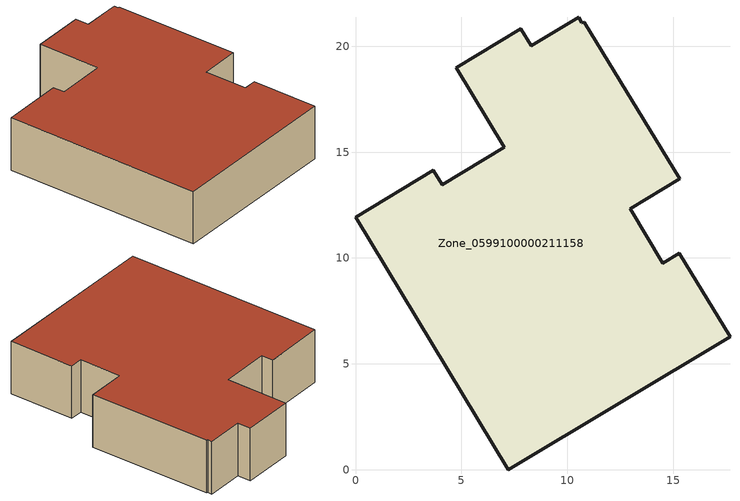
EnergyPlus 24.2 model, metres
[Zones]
Zone_0599100000211158
 floor ground (C_G): 10.79,21.14 15.31,13.74 12.97,12.32 14.52,9.76 15.29,10.23 17.69,6.27 7.21,0 0,11.92 3.67,14.14 4.09,13.46 7.02,15.24 4.75,18.99 7.81,20.84 8.31,20.02 10.54,21.37 10.7,21.1 z0
 wall outside (C_F): 7.21,0 17.69,6.27 15.29,10.23 14.52,9.76 12.97,12.32 15.31,13.74 10.79,21.14 10.7,21.1 10.54,21.37 8.31,20.02 7.81,20.84 4.75,18.99 7.02,15.24 4.09,13.46 3.67,14.14 0,11.92 7.21,0 z0:3.79
 roof outside (C_R): 15.31,13.74 10.79,21.14 10.7,21.1 10.54,21.37 8.31,20.02 7.81,20.84 4.75,18.99 7.02,15.24 4.09,13.46 3.67,14.14 0,11.92 7.21,0 17.69,6.27 15.29,10.23 14.52,9.76 12.97,12.32 z3.79
[BUILDING]
Pand.0599100000211158: North Axis=0; Terrain=City; Loads Convergence Tolerance Value=0.04; Temperature Convergence Tolerance Value=0.4; Solar Distribution=FullExterior; Maximum Number of Warmup Days=25; Minimum Number of Warmup Days=1
[Site:Location]
Rotterdam.The.Hague.AP_ZH_NLD Design_Conditions: Latitude=51.96; Longitude=4.45; Time Zone=1; Elevation=-4.5
[SITE:GROUNDTEMPERATURE:BUILDINGSURFACE]
18, 18, 18, 18, 18, 18, 18, 18, 18, 18, 18, 18
[MATERIAL] Thermal Absorptance=0.9; Solar Absorptance=0.7; Visible Absorptance=0.7
Name | Roughness | Thickness | Conductivity | Density | Specific Heat
G.D.1965 | MediumSmooth | 0.15 | 1 | 540 | 1210
F.D.1965 | Rough | 0.3 | 0.857143 | 1920 | 840
R.D.1965 | MediumRough | 0.2 | 0.08 | 1500 | 1000
[CONSTRUCTION]
C_G: G.D.1965
C_F: F.D.1965
C_R: R.D.1965
[ZONE]
Zone_0599100000211158: Type=1; Multiplier=1; Ceiling Height=Autocalculate; Volume=Autocalculate; Floor Area=autocalculate; Part of Total Floor Area=Yes
[ZONEINFILTRATION:DESIGNFLOWRATE]
Infil_Zone_0599100000211158: Zone or ZoneList or Space or SpaceList=Zone_0599100000211158; Schedule=AlwaysOn; Design Flow Rate Calculation Method=Flow/Area; Flow Rate per Floor Area=0.0042; Constant Term Coefficient=1; Temperature Term Coefficient=0; Velocity Term Coefficient=0; Velocity Squared Term Coefficient=0
[HVACTEMPLATE:ZONE:IDEALLOADSAIRSYSTEM]
Zone_0599100000211158: Maximum Heating Supply Air Temperature=50; Minimum Cooling Supply Air Temperature=13; Maximum Heating Supply Air Humidity Ratio=0.0156; Minimum Cooling Supply Air Humidity Ratio=0.0077; Heating Limit=NoLimit; Cooling Limit=NoLimit; Dehumidification Control Type=ConstantSensibleHeatRatio; Cooling Sensible Heat Ratio=0.7; Dehumidification Setpoint=60; Humidification Control Type=None; Humidification Setpoint=30; Outdoor Air Method=None; Outdoor Air Flow Rate per Person=0.00944; Outdoor Air Flow Rate per Zone Floor Area=0; Outdoor Air Flow Rate per Zone=0; Demand Controlled Ventilation Type=None; Outdoor Air Economizer Type=NoEconomizer; Heat Recovery Type=None; Sensible Heat Recovery Effectiveness=0.7; Latent Heat Recovery Effectiveness=0.65
[ZONECONTROL:THERMOSTAT]
ThermostatControl_Zone_0599100000211158: Zone or ZoneList=Zone_0599100000211158; Control Type Schedule=DualSetpointControlType; Control 1=Thermostat_Zone_0599100000211158; Temperature Difference Between Cutout And Setpoint=0
[THERMOSTATSETPOINT:DUALSETPOINT]
Thermostat_Zone_0599100000211158: Heating Setpoint Temperature Schedule=HeatingSetpoint_Zone_0599100000211158; Cooling Setpoint Temperature Schedule=CoolingSetpoint_Zone_0599100000211158
[SCHEDULE:COMPACT]
HeatingSetpoint_Zone_0599100000211158: Through: 12/31, For: AllDays, Until: 24:00, 21
CoolingSetpoint_Zone_0599100000211158: Through: 12/31, For: AllDays, Until: 24:00, 24
DualSetpointControlType: Through: 12/31, For: AllDays, Until: 24:00, 4
AlwaysOn: Through: 12/31, For: AllDays, Until: 24:00, 1
